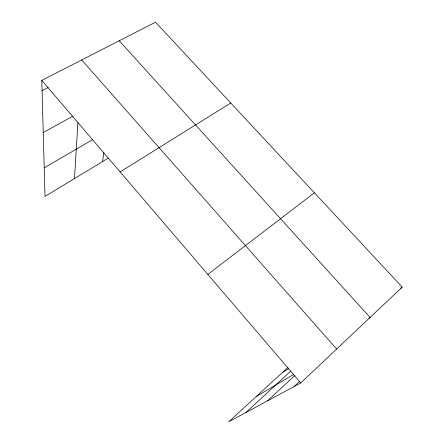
<?xml version="1.0" encoding="UTF-8"?>
<svg xmlns="http://www.w3.org/2000/svg" width="444" height="444" viewBox="0 0 444 444"><rect width="100%" height="100%" fill="white"/><g stroke="black" fill="none" stroke-linecap="round" stroke-linejoin="round"><path stroke-width="0.67" d="M74.492 178.56L77.905 122.594M102.62 161.544L103.841 152.653M287.923 367.46L228.688 421.8L300.743 382.961L402.214 287.124L155.511 22.2L41.786 80.381L45.022 196.387L108.508 157.981M294.106 386.541L299.639 381.329M267.699 400.777L294.938 375.396M245.948 412.498L290.692 371.173M207.842 274.414L314.396 192.824M400.521 288.234L402.214 287.124M282.395 372.527L288.739 368.548M368.958 318.176L370.091 317.46L119.214 40.77M120.113 171.9L230.763 103.014M256.232 396.536L293.456 374.553M44.222 167.843L92.413 139.799M43.24 132.556L73.11 116.028M42.075 90.726L48.174 87.557M81.724 59.951L336.657 349.045M41.786 80.381L300.743 382.961"/></g></svg>
